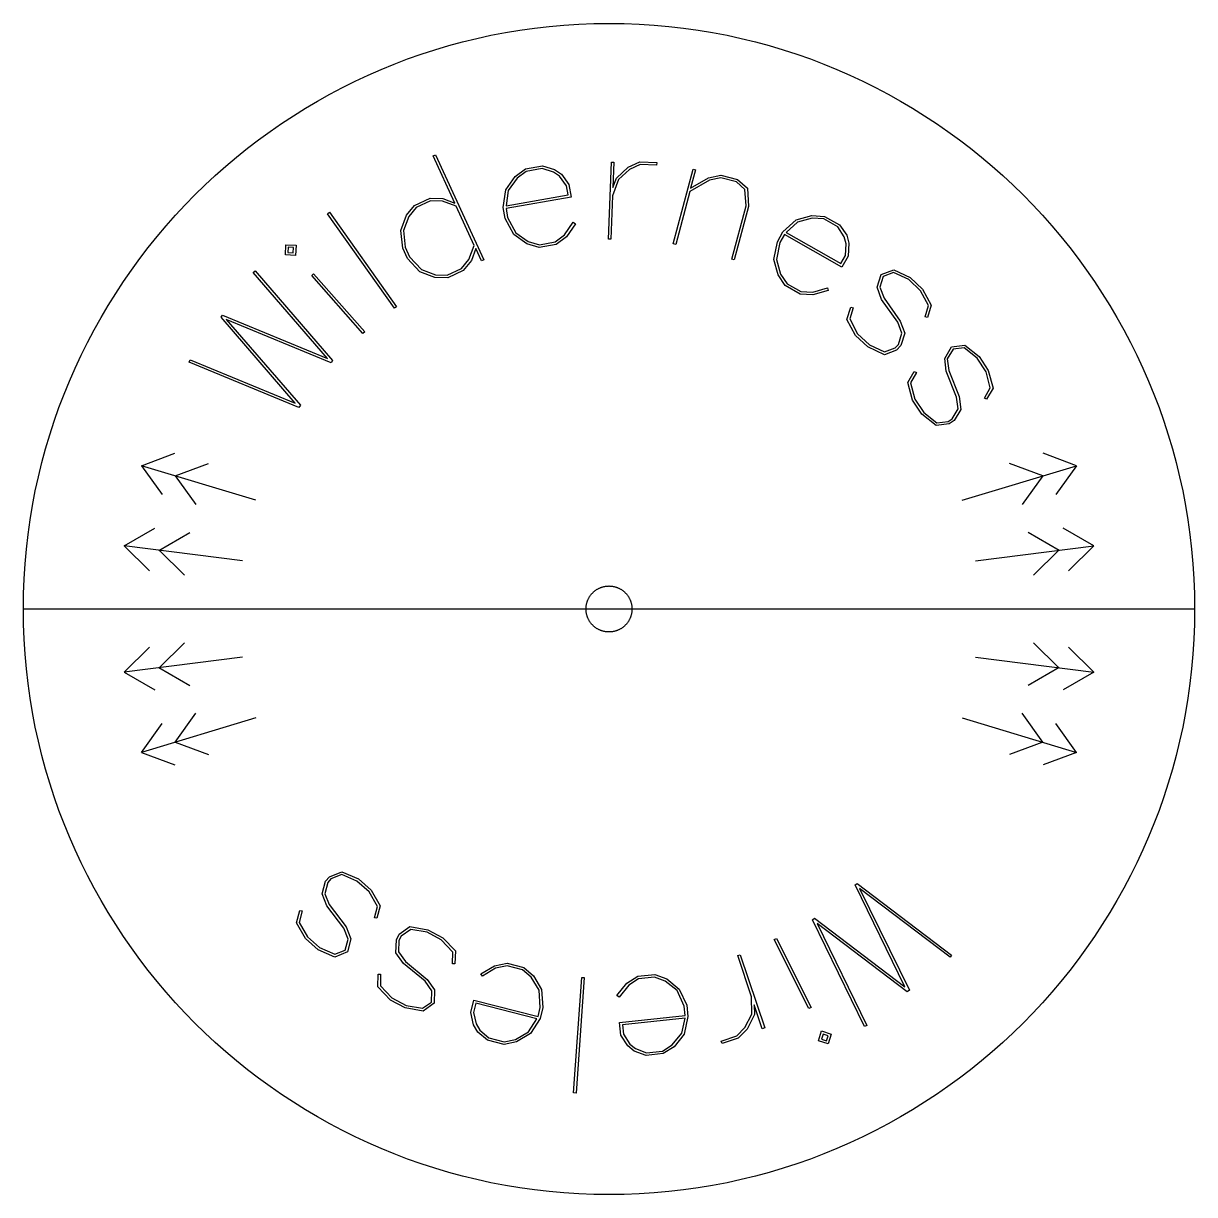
# Model space of a CAD drawing. Extents: x -395 to 418, y -217 to 240.
# Drawn here: x -203.8 to -119.8, y -32.7 to 51.3 of the extents above; entities that cross this region are included whole.
import ezdxf

# ---------------------------------------------------------------- set-up
doc = ezdxf.new("R2010")
doc.units = 0
doc.layers.add('DEFAULT', color=7, linetype='CONTINUOUS')

msp = doc.modelspace()

# ---------------------------------------------------------------- linework, layer by layer
at = {"layer": 'DEFAULT', "color": 5}
for p, q in [((-165, 51.203), (-163.93, 51.271)), ((-163.93, 51.271), (-162.852, 51.312)), ((-162.852, 51.312), (-161.768, 51.326)), ((-161.768, 51.326), (-160.684, 51.312)), ((-160.684, 51.312), (-159.607, 51.271)), ((-159.607, 51.271), (-158.537, 51.203)), ((-171.254, 50.25), (-170.233, 50.472)), ((-170.233, 50.472), (-169.203, 50.67)), ((-169.203, 50.67), (-168.165, 50.842)), ((-168.165, 50.842), (-167.118, 50.988)), ((-167.118, 50.988), (-166.063, 51.109)), ((-166.063, 51.109), (-165, 51.203)), ((-158.537, 51.203), (-157.474, 51.109)), ((-157.474, 51.109), (-156.419, 50.988)), ((-156.419, 50.988), (-155.372, 50.842)), ((-155.372, 50.842), (-154.334, 50.67)), ((-154.334, 50.67), (-153.304, 50.472)), ((-153.304, 50.472), (-152.283, 50.25)), ((-174.258, 49.437), (-173.266, 49.732)), ((-173.266, 49.732), (-172.265, 50.003)), ((-172.265, 50.003), (-171.254, 50.25)), ((-152.283, 50.25), (-151.272, 50.003)), ((-151.272, 50.003), (-150.27, 49.732)), ((-150.27, 49.732), (-149.279, 49.437)), ((-177.169, 48.412), (-176.209, 48.777)), ((-176.209, 48.777), (-175.239, 49.119)), ((-175.239, 49.119), (-174.258, 49.437)), ((-149.279, 49.437), (-148.298, 49.119)), ((-148.298, 49.119), (-147.327, 48.777)), ((-147.327, 48.777), (-146.368, 48.412)), ((-179.053, 47.615), (-178.117, 48.025)), ((-178.117, 48.025), (-177.169, 48.412)), ((-146.368, 48.412), (-145.42, 48.025)), ((-145.42, 48.025), (-144.484, 47.615)), ((-180.889, 46.731), (-179.977, 47.184)), ((-179.977, 47.184), (-179.053, 47.615)), ((-144.484, 47.615), (-143.56, 47.184)), ((-143.56, 47.184), (-142.648, 46.731)), ((-182.674, 45.761), (-181.788, 46.256)), ((-181.788, 46.256), (-180.889, 46.731)), ((-142.648, 46.731), (-141.749, 46.256)), ((-141.749, 46.256), (-140.863, 45.761)), ((-183.547, 45.245), (-182.674, 45.761)), ((-140.863, 45.761), (-139.99, 45.245)), ((-185.251, 44.153), (-184.406, 44.709)), ((-184.406, 44.709), (-183.547, 45.245)), ((-139.99, 45.245), (-139.131, 44.709)), ((-139.131, 44.709), (-138.286, 44.153)), ((-186.082, 43.577), (-185.251, 44.153)), ((-138.286, 44.153), (-137.455, 43.577)), ((-187.699, 42.368), (-186.898, 42.982)), ((-186.898, 42.982), (-186.082, 43.577)), ((-137.455, 43.577), (-136.639, 42.982)), ((-136.639, 42.982), (-135.838, 42.368)), ((-188.484, 41.735), (-187.699, 42.368)), ((-135.838, 42.368), (-135.053, 41.735)), ((-189.254, 41.084), (-188.484, 41.735)), ((-135.053, 41.735), (-134.283, 41.084)), ((-190.746, 39.728), (-190.008, 40.415)), ((-190.008, 40.415), (-189.254, 41.084)), ((-134.283, 41.084), (-133.529, 40.415)), ((-133.529, 40.415), (-132.791, 39.728)), ((-191.467, 39.024), (-190.746, 39.728)), ((-132.791, 39.728), (-132.07, 39.024)), ((-192.171, 38.303), (-191.467, 39.024)), ((-132.07, 39.024), (-131.366, 38.303)), ((-192.858, 37.565), (-192.171, 38.303)), ((-131.366, 38.303), (-130.679, 37.565)), ((-193.527, 36.811), (-192.858, 37.565)), ((-130.679, 37.565), (-130.01, 36.811)), ((-194.178, 36.041), (-193.527, 36.811)), ((-130.01, 36.811), (-129.359, 36.041)), ((-194.81, 35.256), (-194.178, 36.041)), ((-129.359, 36.041), (-128.726, 35.256)), ((-196.02, 33.639), (-195.425, 34.455)), ((-195.425, 34.455), (-194.81, 35.256)), ((-128.726, 35.256), (-128.112, 34.455)), ((-128.112, 34.455), (-127.517, 33.639)), ((-196.596, 32.808), (-196.02, 33.639)), ((-127.517, 33.639), (-126.941, 32.808)), ((-197.152, 31.963), (-196.596, 32.808)), ((-126.941, 32.808), (-126.385, 31.963)), ((-197.688, 31.104), (-197.152, 31.963)), ((-126.385, 31.963), (-125.849, 31.104)), ((-198.204, 30.231), (-197.688, 31.104)), ((-125.849, 31.104), (-125.333, 30.231)), ((-198.699, 29.345), (-198.204, 30.231)), ((-125.333, 30.231), (-124.838, 29.345)), ((-199.174, 28.446), (-198.699, 29.345)), ((-124.838, 29.345), (-124.363, 28.446)), ((-199.627, 27.534), (-199.174, 28.446)), ((-124.363, 28.446), (-123.91, 27.534)), ((-200.058, 26.61), (-199.627, 27.534)), ((-123.91, 27.534), (-123.479, 26.61)), ((-200.468, 25.674), (-200.058, 26.61)), ((-123.479, 26.61), (-123.069, 25.674)), ((-200.855, 24.726), (-200.468, 25.674)), ((-123.069, 25.674), (-122.682, 24.726)), ((-201.22, 23.767), (-200.855, 24.726)), ((-122.682, 24.726), (-122.317, 23.767)), ((-201.562, 22.796), (-201.22, 23.767)), ((-122.317, 23.767), (-121.975, 22.796)), ((-201.88, 21.815), (-201.562, 22.796)), ((-121.975, 22.796), (-121.657, 21.815)), ((-202.175, 20.824), (-201.88, 21.815)), ((-121.657, 21.815), (-121.362, 20.824)), ((-202.446, 19.822), (-202.175, 20.824)), ((-121.362, 20.824), (-121.091, 19.822)), ((-202.693, 18.811), (-202.446, 19.822)), ((-121.091, 19.822), (-120.844, 18.811)), ((-202.915, 17.79), (-202.693, 18.811)), ((-120.844, 18.811), (-120.622, 17.79)), ((-203.112, 16.76), (-202.915, 17.79)), ((-120.622, 17.79), (-120.424, 16.76)), ((-203.285, 15.722), (-203.112, 16.76)), ((-120.424, 16.76), (-120.252, 15.722)), ((-203.431, 14.675), (-203.285, 15.722)), ((-120.252, 15.722), (-120.106, 14.675)), ((-203.552, 13.62), (-203.431, 14.675)), ((-120.106, 14.675), (-119.985, 13.62)), ((-203.646, 12.557), (-203.552, 13.62)), ((-119.985, 13.62), (-119.891, 12.557)), ((-203.714, 11.487), (-203.646, 12.557)), ((-119.891, 12.557), (-119.823, 11.487)), ((-203.755, 10.41), (-203.714, 11.487)), ((-162.22, 10.913), (-162.181, 10.924)), ((-162.181, 10.924), (-162.141, 10.933)), ((-162.141, 10.933), (-162.101, 10.942)), ((-162.101, 10.942), (-162.061, 10.95)), ((-162.061, 10.95), (-162.02, 10.957)), ((-162.02, 10.957), (-161.979, 10.962)), ((-161.979, 10.962), (-161.937, 10.967)), ((-161.937, 10.967), (-161.895, 10.971)), ((-161.895, 10.971), (-161.853, 10.973)), ((-161.853, 10.973), (-161.811, 10.975)), ((-161.811, 10.975), (-161.768, 10.976)), ((-161.768, 10.976), (-161.726, 10.975)), ((-161.726, 10.975), (-161.684, 10.973)), ((-161.684, 10.973), (-161.642, 10.971)), ((-161.642, 10.971), (-161.6, 10.967)), ((-161.6, 10.967), (-161.558, 10.962)), ((-161.558, 10.962), (-161.517, 10.957)), ((-161.517, 10.957), (-161.476, 10.95)), ((-161.476, 10.95), (-161.436, 10.942)), ((-161.436, 10.942), (-161.396, 10.933)), ((-161.396, 10.933), (-161.356, 10.924)), ((-161.356, 10.924), (-161.317, 10.913)), ((-119.823, 11.487), (-119.782, 10.41)), ((-203.768, 9.326), (-203.755, 10.41)), ((-163.238, 10.077), (-163.219, 10.112)), ((-163.219, 10.112), (-163.2, 10.147)), ((-163.2, 10.147), (-163.18, 10.181)), ((-163.18, 10.181), (-163.159, 10.215)), ((-163.159, 10.215), (-163.137, 10.248)), ((-163.137, 10.248), (-163.114, 10.281)), ((-163.114, 10.281), (-163.091, 10.313)), ((-163.091, 10.313), (-163.067, 10.344)), ((-163.067, 10.344), (-163.042, 10.375)), ((-163.042, 10.375), (-163.016, 10.405)), ((-163.016, 10.405), (-162.99, 10.435)), ((-162.99, 10.435), (-162.963, 10.464)), ((-162.963, 10.464), (-162.935, 10.492)), ((-162.935, 10.492), (-162.907, 10.52)), ((-162.907, 10.52), (-162.878, 10.547)), ((-162.878, 10.547), (-162.848, 10.573)), ((-162.848, 10.573), (-162.818, 10.599)), ((-162.818, 10.599), (-162.787, 10.624)), ((-162.787, 10.624), (-162.756, 10.648)), ((-162.756, 10.648), (-162.724, 10.671)), ((-162.724, 10.671), (-162.691, 10.694)), ((-162.691, 10.694), (-162.658, 10.716)), ((-162.658, 10.716), (-162.624, 10.737)), ((-162.624, 10.737), (-162.59, 10.757)), ((-162.59, 10.757), (-162.555, 10.776)), ((-162.555, 10.776), (-162.52, 10.795)), ((-162.52, 10.795), (-162.484, 10.813)), ((-162.484, 10.813), (-162.447, 10.83)), ((-162.447, 10.83), (-162.411, 10.846)), ((-162.411, 10.846), (-162.373, 10.861)), ((-162.373, 10.861), (-162.336, 10.875)), ((-162.336, 10.875), (-162.298, 10.889)), ((-162.298, 10.889), (-162.259, 10.901)), ((-162.259, 10.901), (-162.22, 10.913)), ((-161.317, 10.913), (-161.278, 10.901)), ((-161.278, 10.901), (-161.239, 10.889)), ((-161.239, 10.889), (-161.201, 10.875)), ((-161.201, 10.875), (-161.163, 10.861)), ((-161.163, 10.861), (-161.126, 10.846)), ((-161.126, 10.846), (-161.089, 10.83)), ((-161.089, 10.83), (-161.053, 10.813)), ((-161.053, 10.813), (-161.017, 10.795)), ((-161.017, 10.795), (-160.982, 10.776)), ((-160.982, 10.776), (-160.947, 10.757)), ((-160.947, 10.757), (-160.913, 10.737)), ((-160.913, 10.737), (-160.879, 10.716)), ((-160.879, 10.716), (-160.846, 10.694)), ((-160.846, 10.694), (-160.813, 10.671)), ((-160.813, 10.671), (-160.781, 10.648)), ((-160.781, 10.648), (-160.75, 10.624)), ((-160.75, 10.624), (-160.719, 10.599)), ((-160.719, 10.599), (-160.689, 10.573)), ((-160.689, 10.573), (-160.659, 10.547)), ((-160.659, 10.547), (-160.63, 10.52)), ((-160.63, 10.52), (-160.602, 10.492)), ((-160.602, 10.492), (-160.574, 10.464)), ((-160.574, 10.464), (-160.547, 10.435)), ((-160.547, 10.435), (-160.521, 10.405)), ((-160.521, 10.405), (-160.495, 10.375)), ((-160.495, 10.375), (-160.47, 10.344)), ((-160.47, 10.344), (-160.446, 10.313)), ((-160.446, 10.313), (-160.423, 10.281)), ((-160.423, 10.281), (-160.4, 10.248)), ((-160.4, 10.248), (-160.378, 10.215)), ((-160.378, 10.215), (-160.357, 10.181)), ((-160.357, 10.181), (-160.337, 10.147)), ((-160.337, 10.147), (-160.318, 10.112)), ((-160.318, 10.112), (-160.299, 10.077)), ((-119.782, 10.41), (-119.768, 9.326)), ((-203.768, 9.326), (-119.768, 9.326)), ((-203.755, 8.242), (-203.768, 9.326)), ((-163.418, 9.368), (-163.416, 9.41)), ((-163.418, 9.326), (-163.418, 9.368)), ((-163.418, 9.283), (-163.418, 9.326)), ((-163.416, 9.241), (-163.418, 9.283)), ((-163.416, 9.41), (-163.414, 9.453)), ((-163.414, 9.199), (-163.416, 9.241)), ((-163.414, 9.453), (-163.41, 9.494)), ((-163.41, 9.494), (-163.405, 9.536)), ((-163.405, 9.536), (-163.399, 9.577)), ((-163.399, 9.577), (-163.393, 9.618)), ((-163.393, 9.618), (-163.385, 9.658)), ((-163.385, 9.658), (-163.376, 9.698)), ((-163.376, 9.698), (-163.367, 9.738)), ((-163.367, 9.738), (-163.356, 9.777)), ((-163.356, 9.777), (-163.344, 9.816)), ((-163.344, 9.816), (-163.332, 9.855)), ((-163.332, 9.855), (-163.318, 9.893)), ((-163.318, 9.893), (-163.304, 9.931)), ((-163.304, 9.931), (-163.289, 9.968)), ((-163.289, 9.968), (-163.273, 10.005)), ((-163.273, 10.005), (-163.256, 10.041)), ((-163.256, 10.041), (-163.238, 10.077)), ((-160.299, 10.077), (-160.281, 10.041)), ((-160.281, 10.041), (-160.264, 10.005)), ((-160.264, 10.005), (-160.248, 9.968)), ((-160.248, 9.968), (-160.233, 9.931)), ((-160.233, 9.931), (-160.219, 9.893)), ((-160.219, 9.893), (-160.205, 9.855)), ((-160.205, 9.855), (-160.193, 9.816)), ((-160.193, 9.816), (-160.181, 9.777)), ((-160.181, 9.777), (-160.17, 9.738)), ((-160.17, 9.738), (-160.161, 9.698)), ((-160.161, 9.698), (-160.152, 9.658)), ((-160.152, 9.658), (-160.144, 9.618)), ((-160.144, 9.618), (-160.137, 9.577)), ((-160.137, 9.577), (-160.132, 9.536)), ((-160.132, 9.536), (-160.127, 9.494)), ((-160.127, 9.494), (-160.123, 9.453)), ((-160.123, 9.453), (-160.121, 9.41)), ((-160.121, 9.241), (-160.123, 9.199)), ((-160.121, 9.41), (-160.119, 9.368)), ((-160.119, 9.283), (-160.121, 9.241)), ((-160.119, 9.368), (-160.118, 9.326)), ((-160.118, 9.326), (-160.119, 9.283)), ((-119.768, 9.326), (-119.782, 8.242)), ((-163.41, 9.157), (-163.414, 9.199)), ((-163.405, 9.115), (-163.41, 9.157)), ((-163.399, 9.074), (-163.405, 9.115)), ((-163.393, 9.034), (-163.399, 9.074)), ((-163.385, 8.993), (-163.393, 9.034)), ((-163.376, 8.953), (-163.385, 8.993)), ((-163.367, 8.913), (-163.376, 8.953)), ((-163.356, 8.874), (-163.367, 8.913)), ((-163.344, 8.835), (-163.356, 8.874)), ((-163.332, 8.796), (-163.344, 8.835)), ((-163.318, 8.758), (-163.332, 8.796)), ((-163.304, 8.721), (-163.318, 8.758)), ((-163.289, 8.683), (-163.304, 8.721)), ((-163.273, 8.647), (-163.289, 8.683)), ((-163.256, 8.61), (-163.273, 8.647)), ((-163.238, 8.574), (-163.256, 8.61)), ((-163.219, 8.539), (-163.238, 8.574)), ((-163.2, 8.504), (-163.219, 8.539)), ((-163.18, 8.47), (-163.2, 8.504)), ((-163.159, 8.436), (-163.18, 8.47)), ((-163.137, 8.403), (-163.159, 8.436)), ((-163.114, 8.37), (-163.137, 8.403)), ((-160.4, 8.403), (-160.423, 8.37)), ((-160.378, 8.436), (-160.4, 8.403)), ((-160.357, 8.47), (-160.378, 8.436)), ((-160.337, 8.504), (-160.357, 8.47)), ((-160.318, 8.539), (-160.337, 8.504)), ((-160.299, 8.574), (-160.318, 8.539)), ((-160.281, 8.61), (-160.299, 8.574)), ((-160.264, 8.647), (-160.281, 8.61)), ((-160.248, 8.683), (-160.264, 8.647)), ((-160.233, 8.721), (-160.248, 8.683)), ((-160.219, 8.758), (-160.233, 8.721)), ((-160.205, 8.796), (-160.219, 8.758)), ((-160.193, 8.835), (-160.205, 8.796)), ((-160.181, 8.874), (-160.193, 8.835)), ((-160.17, 8.913), (-160.181, 8.874)), ((-160.161, 8.953), (-160.17, 8.913)), ((-160.152, 8.993), (-160.161, 8.953)), ((-160.144, 9.034), (-160.152, 8.993)), ((-160.137, 9.074), (-160.144, 9.034)), ((-160.132, 9.115), (-160.137, 9.074)), ((-160.127, 9.157), (-160.132, 9.115)), ((-160.123, 9.199), (-160.127, 9.157)), ((-203.714, 7.164), (-203.755, 8.242)), ((-163.091, 8.338), (-163.114, 8.37)), ((-163.067, 8.307), (-163.091, 8.338)), ((-163.042, 8.276), (-163.067, 8.307)), ((-163.016, 8.246), (-163.042, 8.276)), ((-162.99, 8.216), (-163.016, 8.246)), ((-162.963, 8.187), (-162.99, 8.216)), ((-162.935, 8.159), (-162.963, 8.187)), ((-162.907, 8.131), (-162.935, 8.159)), ((-162.878, 8.104), (-162.907, 8.131)), ((-162.848, 8.078), (-162.878, 8.104)), ((-162.818, 8.052), (-162.848, 8.078)), ((-162.787, 8.028), (-162.818, 8.052)), ((-162.756, 8.003), (-162.787, 8.028)), ((-162.724, 7.98), (-162.756, 8.003)), ((-162.691, 7.957), (-162.724, 7.98)), ((-162.658, 7.936), (-162.691, 7.957)), ((-162.624, 7.914), (-162.658, 7.936)), ((-162.59, 7.894), (-162.624, 7.914)), ((-162.555, 7.875), (-162.59, 7.894)), ((-162.52, 7.856), (-162.555, 7.875)), ((-162.484, 7.838), (-162.52, 7.856)), ((-162.447, 7.821), (-162.484, 7.838)), ((-162.411, 7.805), (-162.447, 7.821)), ((-162.373, 7.79), (-162.411, 7.805)), ((-162.336, 7.776), (-162.373, 7.79)), ((-162.298, 7.762), (-162.336, 7.776)), ((-162.259, 7.75), (-162.298, 7.762)), ((-162.22, 7.738), (-162.259, 7.75)), ((-162.181, 7.728), (-162.22, 7.738)), ((-162.141, 7.718), (-162.181, 7.728)), ((-162.101, 7.709), (-162.141, 7.718)), ((-162.061, 7.701), (-162.101, 7.709)), ((-162.02, 7.695), (-162.061, 7.701)), ((-161.979, 7.689), (-162.02, 7.695)), ((-161.937, 7.684), (-161.979, 7.689)), ((-161.895, 7.68), (-161.937, 7.684)), ((-161.853, 7.678), (-161.895, 7.68)), ((-161.811, 7.676), (-161.853, 7.678)), ((-161.768, 7.676), (-161.811, 7.676)), ((-161.726, 7.676), (-161.768, 7.676)), ((-161.684, 7.678), (-161.726, 7.676)), ((-161.642, 7.68), (-161.684, 7.678)), ((-161.6, 7.684), (-161.642, 7.68)), ((-161.558, 7.689), (-161.6, 7.684)), ((-161.517, 7.695), (-161.558, 7.689)), ((-161.476, 7.701), (-161.517, 7.695)), ((-161.436, 7.709), (-161.476, 7.701)), ((-161.396, 7.718), (-161.436, 7.709)), ((-161.356, 7.728), (-161.396, 7.718)), ((-161.317, 7.738), (-161.356, 7.728)), ((-161.278, 7.75), (-161.317, 7.738)), ((-161.239, 7.762), (-161.278, 7.75)), ((-161.201, 7.776), (-161.239, 7.762)), ((-161.163, 7.79), (-161.201, 7.776)), ((-161.126, 7.805), (-161.163, 7.79)), ((-161.089, 7.821), (-161.126, 7.805)), ((-161.053, 7.838), (-161.089, 7.821)), ((-161.017, 7.856), (-161.053, 7.838)), ((-160.982, 7.875), (-161.017, 7.856)), ((-160.947, 7.894), (-160.982, 7.875)), ((-160.913, 7.914), (-160.947, 7.894)), ((-160.879, 7.936), (-160.913, 7.914)), ((-160.846, 7.957), (-160.879, 7.936)), ((-160.813, 7.98), (-160.846, 7.957)), ((-160.781, 8.003), (-160.813, 7.98)), ((-160.75, 8.028), (-160.781, 8.003)), ((-160.719, 8.052), (-160.75, 8.028)), ((-160.689, 8.078), (-160.719, 8.052)), ((-160.659, 8.104), (-160.689, 8.078)), ((-160.63, 8.131), (-160.659, 8.104)), ((-160.602, 8.159), (-160.63, 8.131)), ((-160.574, 8.187), (-160.602, 8.159)), ((-160.547, 8.216), (-160.574, 8.187)), ((-160.521, 8.246), (-160.547, 8.216)), ((-160.495, 8.276), (-160.521, 8.246)), ((-160.47, 8.307), (-160.495, 8.276)), ((-160.446, 8.338), (-160.47, 8.307)), ((-160.423, 8.37), (-160.446, 8.338)), ((-119.782, 8.242), (-119.823, 7.164)), ((-203.646, 6.094), (-203.714, 7.164)), ((-119.823, 7.164), (-119.891, 6.094)), ((-203.552, 5.031), (-203.646, 6.094)), ((-119.891, 6.094), (-119.985, 5.031)), ((-203.431, 3.976), (-203.552, 5.031)), ((-119.985, 5.031), (-120.106, 3.976)), ((-203.285, 2.929), (-203.431, 3.976)), ((-120.106, 3.976), (-120.252, 2.929)), ((-203.112, 1.891), (-203.285, 2.929)), ((-120.252, 2.929), (-120.424, 1.891)), ((-202.915, 0.861), (-203.112, 1.891)), ((-120.424, 1.891), (-120.622, 0.861)), ((-202.693, -0.16), (-202.915, 0.861)), ((-120.622, 0.861), (-120.844, -0.16)), ((-202.446, -1.171), (-202.693, -0.16)), ((-120.844, -0.16), (-121.091, -1.171)), ((-202.175, -2.172), (-202.446, -1.171)), ((-121.091, -1.171), (-121.362, -2.172)), ((-201.88, -3.164), (-202.175, -2.172)), ((-121.362, -2.172), (-121.657, -3.164)), ((-201.562, -4.145), (-201.88, -3.164)), ((-121.657, -3.164), (-121.975, -4.145)), ((-201.22, -5.115), (-201.562, -4.145)), ((-121.975, -4.145), (-122.317, -5.115)), ((-200.855, -6.075), (-201.22, -5.115)), ((-122.317, -5.115), (-122.682, -6.075)), ((-200.468, -7.023), (-200.855, -6.075)), ((-122.682, -6.075), (-123.069, -7.023)), ((-200.058, -7.959), (-200.468, -7.023)), ((-123.069, -7.023), (-123.479, -7.959)), ((-199.627, -8.883), (-200.058, -7.959)), ((-123.479, -7.959), (-123.91, -8.883)), ((-199.174, -9.795), (-199.627, -8.883)), ((-123.91, -8.883), (-124.363, -9.795)), ((-198.699, -10.694), (-199.174, -9.795)), ((-124.363, -9.795), (-124.838, -10.694)), ((-198.204, -11.58), (-198.699, -10.694)), ((-124.838, -10.694), (-125.333, -11.58)), ((-197.688, -12.453), (-198.204, -11.58)), ((-125.333, -11.58), (-125.849, -12.453)), ((-197.152, -13.312), (-197.688, -12.453)), ((-125.849, -12.453), (-126.385, -13.312)), ((-196.596, -14.157), (-197.152, -13.312)), ((-126.385, -13.312), (-126.941, -14.157)), ((-196.02, -14.988), (-196.596, -14.157)), ((-126.941, -14.157), (-127.517, -14.988)), ((-195.425, -15.804), (-196.02, -14.988)), ((-127.517, -14.988), (-128.112, -15.804)), ((-194.81, -16.605), (-195.425, -15.804)), ((-128.112, -15.804), (-128.726, -16.605)), ((-194.178, -17.39), (-194.81, -16.605)), ((-128.726, -16.605), (-129.359, -17.39)), ((-193.527, -18.16), (-194.178, -17.39)), ((-129.359, -17.39), (-130.01, -18.16)), ((-192.858, -18.914), (-193.527, -18.16)), ((-130.01, -18.16), (-130.679, -18.914)), ((-192.171, -19.652), (-192.858, -18.914)), ((-130.679, -18.914), (-131.366, -19.652)), ((-191.467, -20.373), (-192.171, -19.652)), ((-131.366, -19.652), (-132.07, -20.373)), ((-190.746, -21.077), (-191.467, -20.373)), ((-132.07, -20.373), (-132.791, -21.077)), ((-190.008, -21.764), (-190.746, -21.077)), ((-189.254, -22.433), (-190.008, -21.764)), ((-133.529, -21.764), (-134.283, -22.433)), ((-132.791, -21.077), (-133.529, -21.764)), ((-188.484, -23.084), (-189.254, -22.433)), ((-134.283, -22.433), (-135.053, -23.084)), ((-187.699, -23.716), (-188.484, -23.084)), ((-135.053, -23.084), (-135.838, -23.716)), ((-186.898, -24.331), (-187.699, -23.716)), ((-186.082, -24.926), (-186.898, -24.331)), ((-136.639, -24.331), (-137.455, -24.926)), ((-135.838, -23.716), (-136.639, -24.331)), ((-185.251, -25.501), (-186.082, -24.926)), ((-137.455, -24.926), (-138.286, -25.501)), ((-184.406, -26.058), (-185.251, -25.501)), ((-138.286, -25.501), (-139.131, -26.058)), ((-183.547, -26.594), (-184.406, -26.058)), ((-182.674, -27.11), (-183.547, -26.594)), ((-139.99, -26.594), (-140.863, -27.11)), ((-139.131, -26.058), (-139.99, -26.594)), ((-181.788, -27.605), (-182.674, -27.11)), ((-180.889, -28.08), (-181.788, -27.605)), ((-141.749, -27.605), (-142.648, -28.08)), ((-140.863, -27.11), (-141.749, -27.605)), ((-179.977, -28.533), (-180.889, -28.08)), ((-179.053, -28.964), (-179.977, -28.533)), ((-143.56, -28.533), (-144.484, -28.964)), ((-142.648, -28.08), (-143.56, -28.533)), ((-178.117, -29.374), (-179.053, -28.964)), ((-177.169, -29.761), (-178.117, -29.374)), ((-145.42, -29.374), (-146.368, -29.761)), ((-144.484, -28.964), (-145.42, -29.374)), ((-176.209, -30.126), (-177.169, -29.761)), ((-175.239, -30.468), (-176.209, -30.126)), ((-147.327, -30.126), (-148.298, -30.468)), ((-146.368, -29.761), (-147.327, -30.126)), ((-174.258, -30.786), (-175.239, -30.468)), ((-173.266, -31.081), (-174.258, -30.786)), ((-149.279, -30.786), (-150.27, -31.081)), ((-148.298, -30.468), (-149.279, -30.786)), ((-172.265, -31.352), (-173.266, -31.081)), ((-171.254, -31.599), (-172.265, -31.352)), ((-170.233, -31.821), (-171.254, -31.599)), ((-169.203, -32.018), (-170.233, -31.821)), ((-153.304, -31.821), (-154.334, -32.018)), ((-152.283, -31.599), (-153.304, -31.821)), ((-151.272, -31.352), (-152.283, -31.599)), ((-150.27, -31.081), (-151.272, -31.352)), ((-168.165, -32.19), (-169.203, -32.018)), ((-167.118, -32.337), (-168.165, -32.19)), ((-166.063, -32.458), (-167.118, -32.337)), ((-165, -32.552), (-166.063, -32.458)), ((-163.93, -32.62), (-165, -32.552)), ((-162.852, -32.661), (-163.93, -32.62)), ((-161.768, -32.674), (-162.852, -32.661)), ((-160.684, -32.661), (-161.768, -32.674)), ((-159.607, -32.62), (-160.684, -32.661)), ((-158.537, -32.552), (-159.607, -32.62)), ((-157.474, -32.458), (-158.537, -32.552)), ((-156.419, -32.337), (-157.474, -32.458)), ((-155.372, -32.19), (-156.419, -32.337)), ((-154.334, -32.018), (-155.372, -32.19))]:
    msp.add_line(p, q, dxfattribs=at)
at = {"layer": 'DEFAULT', "color": 1}
for p, q in [((-174.384, 41.835), (-174.218, 41.911)), ((-172.825, 38.438), (-174.384, 41.835)), ((-174.218, 41.911), (-170.756, 34.366)), ((-161.81, 35.848), (-161.601, 41.378)), ((-161.601, 41.378), (-161.419, 41.371)), ((-161.419, 41.371), (-161.488, 39.554)), ((-160.396, 41.018), (-159.559, 41.389)), ((-159.524, 41.206), (-160.287, 40.855)), ((-159.559, 41.389), (-158.347, 41.343)), ((-158.354, 41.161), (-159.524, 41.206)), ((-158.347, 41.343), (-158.354, 41.161)), ((-169.16, 39.397), (-168.504, 40.351)), ((-168.504, 40.351), (-167.759, 40.89)), ((-167.699, 40.716), (-168.36, 40.217)), ((-167.759, 40.89), (-166.549, 41.103)), ((-166.559, 40.916), (-167.699, 40.716)), ((-165.741, 40.662), (-166.559, 40.916)), ((-166.549, 41.103), (-165.67, 40.848)), ((-165.314, 40.362), (-165.741, 40.662)), ((-165.67, 40.848), (-165.185, 40.508)), ((-164.812, 39.686), (-165.314, 40.362)), ((-165.185, 40.508), (-164.641, 39.764)), ((-161.242, 40.223), (-160.396, 41.018)), ((-160.287, 40.855), (-161.082, 40.131)), ((-157.159, 35.527), (-155.74, 40.876)), ((-155.564, 40.829), (-155.915, 39.508)), ((-155.74, 40.876), (-155.564, 40.829)), ((-154.638, 40.258), (-153.741, 40.437)), ((-153.741, 40.437), (-152.547, 40.12)), ((-168.36, 40.217), (-168.992, 39.339)), ((-164.695, 39.021), (-164.812, 39.686)), ((-164.641, 39.764), (-164.485, 38.873)), ((-161.082, 40.131), (-161.51, 38.966)), ((-161.488, 39.554), (-161.242, 40.223)), ((-154.568, 40.076), (-155.979, 39.266)), ((-155.915, 39.508), (-154.638, 40.258)), ((-153.747, 40.25), (-154.568, 40.076)), ((-152.635, 39.955), (-153.747, 40.25)), ((-152.02, 39.407), (-152.635, 39.955)), ((-152.547, 40.12), (-151.838, 39.504)), ((-151.838, 39.504), (-151.763, 38.196)), ((-175.716, 38.276), (-174.599, 38.789)), ((-174.599, 38.789), (-173.685, 38.766)), ((-173.685, 38.766), (-172.825, 38.438)), ((-169.351, 38.126), (-169.16, 39.397)), ((-164.485, 38.873), (-169.154, 38.055)), ((-168.992, 39.339), (-169.153, 38.239)), ((-169.153, 38.239), (-164.695, 39.021)), ((-161.51, 38.966), (-161.628, 35.841)), ((-155.979, 39.266), (-156.983, 35.48)), ((-151.942, 38.231), (-152.02, 39.407)), ((-176.3, 37.565), (-175.716, 38.276)), ((-175.599, 38.129), (-176.126, 37.466)), ((-174.562, 38.606), (-175.599, 38.129)), ((-173.706, 38.568), (-174.562, 38.606)), ((-172.72, 38.21), (-173.706, 38.568)), ((-171.433, 35.406), (-172.72, 38.21)), ((-169.21, 37.323), (-169.351, 38.126)), ((-169.154, 38.055), (-169.039, 37.4)), ((-152.955, 34.412), (-151.942, 38.231)), ((-151.763, 38.196), (-152.78, 34.365)), ((-181.957, 37.677), (-181.809, 37.782)), ((-177.155, 30.905), (-181.957, 37.677)), ((-181.809, 37.782), (-177.007, 31.01)), ((-176.692, 36.476), (-176.3, 37.565)), ((-176.126, 37.466), (-176.516, 36.464)), ((-168.598, 36.193), (-169.21, 37.323)), ((-169.039, 37.4), (-168.452, 36.306)), ((-164.96, 36.154), (-164.329, 37.06)), ((-164.329, 37.06), (-164.169, 36.948)), ((-149.292, 36.368), (-148.336, 37.227)), ((-148.243, 37.075), (-149.067, 36.33)), ((-148.336, 37.227), (-147.223, 37.547)), ((-147.197, 37.352), (-148.243, 37.075)), ((-147.223, 37.547), (-146.306, 37.489)), ((-146.37, 37.316), (-147.197, 37.352)), ((-145.363, 36.745), (-146.37, 37.316)), ((-146.306, 37.489), (-145.236, 36.882)), ((-176.554, 35.199), (-176.692, 36.476)), ((-176.516, 36.464), (-176.385, 35.266)), ((-167.658, 35.524), (-168.598, 36.193)), ((-168.452, 36.306), (-167.559, 35.691)), ((-165.638, 35.649), (-164.96, 36.154)), ((-164.169, 36.948), (-164.824, 36.021)), ((-149.694, 35.659), (-149.292, 36.368)), ((-149.185, 36.188), (-149.513, 35.61)), ((-145.062, 33.849), (-149.185, 36.188)), ((-149.067, 36.33), (-145.13, 34.097)), ((-144.893, 36.029), (-145.363, 36.745)), ((-145.236, 36.882), (-144.72, 36.128)), ((-144.72, 36.128), (-144.563, 35.556)), ((-184.982, 34.724), (-184.939, 35.456)), ((-184.939, 35.456), (-184.207, 35.412)), ((-184.207, 35.412), (-184.251, 34.681)), ((-171.817, 34.391), (-171.433, 35.406)), ((-166.773, 35.265), (-167.658, 35.524)), ((-167.559, 35.691), (-166.763, 35.452)), ((-165.563, 35.478), (-166.773, 35.265)), ((-166.763, 35.452), (-165.638, 35.649)), ((-164.824, 36.021), (-165.563, 35.478)), ((-161.628, 35.841), (-161.81, 35.848)), ((-156.983, 35.48), (-157.159, 35.527)), ((-149.94, 34.398), (-149.694, 35.659)), ((-149.513, 35.61), (-149.756, 34.393)), ((-144.754, 35.525), (-144.893, 36.029)), ((-144.797, 34.685), (-144.754, 35.525)), ((-144.563, 35.556), (-144.616, 34.636)), ((-184.251, 34.681), (-184.982, 34.724)), ((-184.773, 35.27), (-184.796, 34.889)), ((-184.796, 34.889), (-184.416, 34.866)), ((-184.393, 35.247), (-184.773, 35.27)), ((-184.416, 34.866), (-184.393, 35.247)), ((-176.214, 34.457), (-176.554, 35.199)), ((-176.385, 35.266), (-176.068, 34.575)), ((-175.335, 33.52), (-176.214, 34.457)), ((-176.068, 34.575), (-175.223, 33.666)), ((-171.328, 35.177), (-171.641, 34.312)), ((-170.922, 34.29), (-171.328, 35.177)), ((-145.13, 34.097), (-144.797, 34.685)), ((-144.616, 34.636), (-145.062, 33.849)), ((-175.223, 33.666), (-174.202, 33.298)), ((-173.372, 33.269), (-172.343, 33.741)), ((-172.343, 33.741), (-171.817, 34.391)), ((-171.641, 34.312), (-172.217, 33.598)), ((-170.756, 34.366), (-170.922, 34.29)), ((-152.78, 34.365), (-152.955, 34.412)), ((-149.641, 33.284), (-149.94, 34.398)), ((-149.756, 34.393), (-149.458, 33.349)), ((-142.25, 33.322), (-141.34, 33.661)), ((-141.34, 33.661), (-140.162, 33.103)), ((-187.289, 33.468), (-187.15, 33.587)), ((-181.966, 27.295), (-187.289, 33.468)), ((-187.15, 33.587), (-181.592, 27.141)), ((-183.092, 33.234), (-182.956, 33.354)), ((-179.418, 29.095), (-183.092, 33.234)), ((-182.956, 33.354), (-179.282, 29.215)), ((-174.256, 33.112), (-175.335, 33.52)), ((-173.335, 33.086), (-174.256, 33.112)), ((-174.202, 33.298), (-173.372, 33.269)), ((-172.217, 33.598), (-173.335, 33.086)), ((-149.123, 32.521), (-149.641, 33.284)), ((-149.458, 33.349), (-148.996, 32.659)), ((-142.528, 32.402), (-142.25, 33.322)), ((-142.096, 33.184), (-142.336, 32.407)), ((-141.352, 33.45), (-142.096, 33.184)), ((-140.265, 32.95), (-141.352, 33.45)), ((-139.416, 32.149), (-140.265, 32.95)), ((-140.162, 33.103), (-139.284, 32.274)), ((-148.053, 31.915), (-149.123, 32.521)), ((-148.996, 32.659), (-148.003, 32.095)), ((-148.003, 32.095), (-147.158, 32.054)), ((-147.158, 32.054), (-146.095, 32.351)), ((-146.043, 32.163), (-147.138, 31.865)), ((-146.095, 32.351), (-146.043, 32.163)), ((-142.218, 31.533), (-142.528, 32.402)), ((-142.336, 32.407), (-142.044, 31.621)), ((-138.864, 31.098), (-139.416, 32.149)), ((-139.284, 32.274), (-138.653, 31.127)), ((-147.138, 31.865), (-148.053, 31.915)), ((-141.049, 29.893), (-142.218, 31.533)), ((-142.044, 31.621), (-140.874, 29.98)), ((-139.09, 30.288), (-138.864, 31.098)), ((-138.653, 31.127), (-138.92, 30.242)), ((-189.588, 30.247), (-189.478, 30.399)), ((-184.277, 24.095), (-189.588, 30.247)), ((-189.478, 30.399), (-181.966, 27.295)), ((-177.007, 31.01), (-177.155, 30.905)), ((-144.702, 30.096), (-144.435, 30.973)), ((-144.263, 30.934), (-144.502, 30.131)), ((-144.435, 30.973), (-144.263, 30.934)), ((-138.92, 30.242), (-139.09, 30.288)), ((-181.702, 26.989), (-189.216, 30.094)), ((-189.216, 30.094), (-183.903, 23.94)), ((-144.08, 28.948), (-144.702, 30.096)), ((-144.502, 30.131), (-143.934, 29.06)), ((-140.758, 29.103), (-141.049, 29.893)), ((-140.874, 29.98), (-140.559, 29.107)), ((-179.282, 29.215), (-179.418, 29.095)), ((-143.201, 28.12), (-144.08, 28.948)), ((-143.934, 29.06), (-143.092, 28.266)), ((-140.996, 28.306), (-140.758, 29.103)), ((-140.559, 29.107), (-140.833, 28.213)), ((-142.015, 27.562), (-143.201, 28.12)), ((-143.092, 28.266), (-142.012, 27.771)), ((-141.136, 27.892), (-142.015, 27.562)), ((-142.012, 27.771), (-141.234, 28.053)), ((-141.234, 28.053), (-140.996, 28.306)), ((-140.833, 28.213), (-141.136, 27.892)), ((-137.692, 27.304), (-137.209, 28.135)), ((-137.091, 27.966), (-137.505, 27.264)), ((-137.209, 28.135), (-136.245, 28.254)), ((-136.305, 28.051), (-137.091, 27.966)), ((-135.364, 27.313), (-136.305, 28.051)), ((-136.245, 28.254), (-135.228, 27.438)), ((-191.88, 27.034), (-191.815, 27.198)), ((-184.012, 23.789), (-191.88, 27.034)), ((-191.815, 27.198), (-184.277, 24.095)), ((-181.592, 27.141), (-181.702, 26.989)), ((-137.591, 26.387), (-137.692, 27.304)), ((-137.505, 27.264), (-137.402, 26.433)), ((-134.723, 26.338), (-135.364, 27.313)), ((-135.228, 27.438), (-134.565, 26.429)), ((-140.341, 25.564), (-139.879, 26.356)), ((-139.72, 26.278), (-140.138, 25.552)), ((-139.879, 26.356), (-139.72, 26.278)), ((-136.834, 24.521), (-137.591, 26.387)), ((-137.402, 26.433), (-136.644, 24.565)), ((-134.429, 25.187), (-134.723, 26.338)), ((-134.565, 26.429), (-134.218, 25.167)), ((-140.002, 24.304), (-140.341, 25.564)), ((-140.138, 25.552), (-139.833, 24.379)), ((-139.833, 24.379), (-139.198, 23.412)), ((-136.734, 23.685), (-136.834, 24.521)), ((-136.644, 24.565), (-136.54, 23.643)), ((-134.837, 24.452), (-134.429, 25.187)), ((-134.682, 24.367), (-134.837, 24.452)), ((-134.218, 25.167), (-134.682, 24.367)), ((-183.903, 23.94), (-184.012, 23.789)), ((-139.339, 23.294), (-140.002, 24.304)), ((-137.15, 22.964), (-136.734, 23.685)), ((-136.54, 23.643), (-137.013, 22.837)), ((-138.314, 22.477), (-139.339, 23.294)), ((-139.198, 23.412), (-138.263, 22.68)), ((-138.263, 22.68), (-137.441, 22.774)), ((-137.441, 22.774), (-137.15, 22.964)), ((-137.013, 22.837), (-137.382, 22.595)), ((-137.382, 22.595), (-138.314, 22.477)), ((-195.302, 19.606), (-192.912, 20.506)), ((-128.235, 19.606), (-130.625, 20.506)), ((-195.302, 19.606), (-193.812, 17.532)), ((-187.099, 17.123), (-195.302, 19.606)), ((-192.887, 18.866), (-190.497, 19.765)), ((-136.438, 17.123), (-128.235, 19.606)), ((-130.65, 18.866), (-133.04, 19.765)), ((-128.235, 19.606), (-129.725, 17.532)), ((-192.882, 18.883), (-191.392, 16.809)), ((-130.655, 18.883), (-132.145, 16.809)), ((-196.55, 13.847), (-194.344, 15.134)), ((-126.987, 13.847), (-129.193, 15.134)), ((-194.045, 13.521), (-191.839, 14.808)), ((-129.492, 13.521), (-131.698, 14.808)), ((-188.047, 12.772), (-196.55, 13.847)), ((-196.55, 13.847), (-194.734, 12.052)), ((-194.042, 13.539), (-192.227, 11.743)), ((-135.49, 12.772), (-126.987, 13.847)), ((-129.494, 13.539), (-131.31, 11.743)), ((-126.987, 13.847), (-128.803, 12.052)), ((-194.042, 5.112), (-192.227, 6.908)), ((-129.494, 5.112), (-131.31, 6.908)), ((-196.55, 4.804), (-194.734, 6.6)), ((-126.987, 4.804), (-128.803, 6.6)), ((-188.047, 5.88), (-196.55, 4.804)), ((-194.045, 5.13), (-191.839, 3.843)), ((-135.49, 5.88), (-126.987, 4.804)), ((-129.492, 5.13), (-131.698, 3.843)), ((-196.55, 4.804), (-194.344, 3.517)), ((-126.987, 4.804), (-129.193, 3.517)), ((-192.882, -0.231), (-191.392, 1.843)), ((-130.655, -0.231), (-132.145, 1.843)), ((-187.099, 1.529), (-195.302, -0.955)), ((-195.302, -0.955), (-193.812, 1.119)), ((-136.438, 1.529), (-128.235, -0.955)), ((-128.235, -0.955), (-129.725, 1.119)), ((-192.887, -0.215), (-190.497, -1.114)), ((-130.65, -0.215), (-133.04, -1.114)), ((-195.302, -0.955), (-192.912, -1.854)), ((-128.235, -0.955), (-130.625, -1.854)), ((-182.104, -10.205), (-181.811, -9.875)), ((-181.708, -10.033), (-181.938, -10.292)), ((-181.811, -9.875), (-180.942, -9.518)), ((-180.939, -9.727), (-181.708, -10.033)), ((-180.942, -9.518), (-179.74, -10.039)), ((-179.845, -10.189), (-180.939, -9.727)), ((-179.74, -10.039), (-178.836, -10.84)), ((-182.35, -11.107), (-182.104, -10.205)), ((-181.938, -10.292), (-182.152, -11.097)), ((-178.979, -10.957), (-179.845, -10.189)), ((-178.836, -10.84), (-178.179, -11.968)), ((-144.116, -10.469), (-143.972, -10.351)), ((-140.548, -17.775), (-144.116, -10.469)), ((-143.972, -10.351), (-137.192, -15.495)), ((-137.297, -15.637), (-143.794, -10.715)), ((-143.794, -10.715), (-140.227, -18.018)), ((-182.008, -11.97), (-182.35, -11.107)), ((-182.152, -11.097), (-181.837, -11.878)), ((-178.378, -12.009), (-178.979, -10.957)), ((-184.193, -13.185), (-183.954, -12.292)), ((-183.782, -12.333), (-183.984, -13.149)), ((-183.954, -12.292), (-183.782, -12.333)), ((-180.789, -13.574), (-182.008, -11.97)), ((-181.837, -11.878), (-180.618, -13.481)), ((-178.592, -12.82), (-178.378, -12.009)), ((-178.179, -11.968), (-178.419, -12.853)), ((-183.528, -14.312), (-184.193, -13.185)), ((-183.984, -13.149), (-183.399, -14.183)), ((-178.419, -12.853), (-178.592, -12.82)), ((-147.166, -12.975), (-147.022, -12.857)), ((-143.436, -20.625), (-147.166, -12.975)), ((-147.022, -12.857), (-140.548, -17.775)), ((-140.372, -18.137), (-146.844, -13.22)), ((-146.844, -13.22), (-143.272, -20.546)), ((-183.399, -14.183), (-182.526, -14.957)), ((-180.473, -14.351), (-180.789, -13.574)), ((-180.618, -13.481), (-180.282, -14.34)), ((-177.016, -14.396), (-176.808, -14.007)), ((-176.67, -14.136), (-176.834, -14.442)), ((-176.808, -14.007), (-176.045, -13.458)), ((-175.993, -13.661), (-176.67, -14.136)), ((-176.045, -13.458), (-174.754, -13.687)), ((-174.822, -13.857), (-175.993, -13.661)), ((-173.802, -14.403), (-174.822, -13.857)), ((-174.754, -13.687), (-173.69, -14.257)), ((-173.69, -14.257), (-172.789, -15.202)), ((-182.625, -15.113), (-183.528, -14.312)), ((-181.43, -15.635), (-182.625, -15.113)), ((-182.526, -14.957), (-181.425, -15.423)), ((-180.689, -15.135), (-180.473, -14.351)), ((-180.282, -14.34), (-180.53, -15.268)), ((-177.047, -15.33), (-177.016, -14.396)), ((-176.834, -14.442), (-176.856, -15.275)), ((-172.974, -15.288), (-173.802, -14.403)), ((-149.926, -14.388), (-149.764, -14.306)), ((-147.433, -19.328), (-149.926, -14.388)), ((-149.764, -14.306), (-147.271, -19.246)), ((-180.53, -15.268), (-181.43, -15.635)), ((-181.425, -15.423), (-180.689, -15.135)), ((-176.514, -16.091), (-177.047, -15.33)), ((-176.856, -15.275), (-176.368, -15.961)), ((-172.994, -16.126), (-172.974, -15.288)), ((-172.789, -15.202), (-172.817, -16.118)), ((-152.525, -15.533), (-152.353, -15.476)), ((-151.536, -18.5), (-152.525, -15.533)), ((-152.353, -15.476), (-150.601, -20.725)), ((-137.192, -15.495), (-137.297, -15.637)), ((-174.956, -17.369), (-176.514, -16.091)), ((-176.368, -15.961), (-174.812, -17.239)), ((-172.817, -16.118), (-172.994, -16.126)), ((-170.951, -16.844), (-169.975, -16.268)), ((-169.905, -16.445), (-170.852, -17.012)), ((-169.975, -16.268), (-169.078, -16.074)), ((-169.079, -16.262), (-169.905, -16.445)), ((-167.973, -16.543), (-169.079, -16.262)), ((-169.078, -16.074), (-167.887, -16.377)), ((-167.344, -17.087), (-167.973, -16.543)), ((-167.887, -16.377), (-167.186, -16.976)), ((-178.358, -17.779), (-178.332, -16.854)), ((-178.332, -16.854), (-178.156, -16.854)), ((-178.156, -16.854), (-178.163, -17.695)), ((-174.469, -18.051), (-174.956, -17.369)), ((-174.812, -17.239), (-174.285, -17.996)), ((-170.852, -17.012), (-170.951, -16.844)), ((-166.782, -18.015), (-167.344, -17.087)), ((-167.186, -16.976), (-166.603, -17.971)), ((-164.304, -25.384), (-163.727, -17.103)), ((-163.545, -17.116), (-164.123, -25.397)), ((-163.727, -17.103), (-163.545, -17.116)), ((-161.197, -18.394), (-160.483, -17.513)), ((-160.483, -17.513), (-159.71, -17.02)), ((-159.645, -17.196), (-160.356, -17.655)), ((-159.71, -17.02), (-158.488, -16.888)), ((-158.51, -17.073), (-159.645, -17.196)), ((-157.732, -17.364), (-158.51, -17.073)), ((-158.488, -16.888), (-157.622, -17.205)), ((-156.881, -18.037), (-157.732, -17.364)), ((-157.622, -17.205), (-156.728, -17.934)), ((-177.45, -18.721), (-178.358, -17.779)), ((-178.163, -17.695), (-177.354, -18.566)), ((-174.497, -18.864), (-174.469, -18.051)), ((-174.285, -17.996), (-174.312, -18.957)), ((-166.695, -19.253), (-166.782, -18.015)), ((-166.603, -17.971), (-166.507, -19.252)), ((-161.045, -18.516), (-161.197, -18.394)), ((-160.356, -17.655), (-161.045, -18.516)), ((-156.368, -19.167), (-156.881, -18.037)), ((-156.728, -17.934), (-156.192, -19.101)), ((-140.227, -18.018), (-140.372, -18.137)), ((-176.385, -19.291), (-177.45, -18.721)), ((-177.354, -18.566), (-176.326, -19.117)), ((-175.102, -19.522), (-176.385, -19.291)), ((-176.326, -19.117), (-175.146, -19.315)), ((-175.146, -19.315), (-174.497, -18.864)), ((-174.312, -18.957), (-175.102, -19.522)), ((-171.676, -19.606), (-171.453, -18.73)), ((-171.322, -18.951), (-171.488, -19.605)), ((-171.453, -18.73), (-166.858, -19.897)), ((-166.935, -20.065), (-171.322, -18.951)), ((-166.858, -19.897), (-166.695, -19.253)), ((-166.507, -19.252), (-166.708, -20.043)), ((-156.296, -19.828), (-156.368, -19.167)), ((-156.192, -19.101), (-156.104, -19.913)), ((-151.526, -19.741), (-151.536, -18.5)), ((-150.774, -20.783), (-151.35, -19.058)), ((-151.35, -19.058), (-151.344, -19.77)), ((-147.271, -19.246), (-147.433, -19.328)), ((-171.484, -20.508), (-171.676, -19.606)), ((-171.488, -19.605), (-171.307, -20.427)), ((-167.533, -21.001), (-166.935, -20.065)), ((-166.708, -20.043), (-167.403, -21.123)), ((-161.009, -20.337), (-156.296, -19.828)), ((-156.31, -20.012), (-160.809, -20.498)), ((-156.543, -21.099), (-156.31, -20.012)), ((-156.104, -19.913), (-156.379, -21.167)), ((-152.015, -20.699), (-151.526, -19.741)), ((-151.344, -19.77), (-151.856, -20.813)), ((-171.181, -21.017), (-171.484, -20.508)), ((-171.307, -20.427), (-171.04, -20.876)), ((-171.04, -20.876), (-170.398, -21.443)), ((-160.912, -21.235), (-161.009, -20.337)), ((-160.809, -20.498), (-160.737, -21.17)), ((-152.606, -21.296), (-152.015, -20.699)), ((-151.856, -20.813), (-152.508, -21.455)), ((-150.601, -20.725), (-150.774, -20.783)), ((-146.75, -21.638), (-146.52, -20.942)), ((-146.52, -20.942), (-145.824, -21.171)), ((-143.272, -20.546), (-143.436, -20.625)), ((-170.484, -21.609), (-171.181, -21.017)), ((-169.292, -21.912), (-170.484, -21.609)), ((-170.398, -21.443), (-169.276, -21.728)), ((-168.392, -21.725), (-169.292, -21.912)), ((-169.276, -21.728), (-168.469, -21.544)), ((-168.469, -21.544), (-167.533, -21.001)), ((-167.403, -21.123), (-168.392, -21.725)), ((-160.418, -22.014), (-160.912, -21.235)), ((-160.737, -21.17), (-160.281, -21.877)), ((-157.231, -21.934), (-156.543, -21.099)), ((-156.379, -21.167), (-157.096, -22.077)), ((-153.716, -21.666), (-152.606, -21.296)), ((-153.658, -21.839), (-153.716, -21.666)), ((-152.508, -21.455), (-153.658, -21.839)), ((-146.053, -21.868), (-146.75, -21.638)), ((-146.408, -21.164), (-146.528, -21.526)), ((-146.528, -21.526), (-146.166, -21.645)), ((-146.047, -21.283), (-146.408, -21.164)), ((-146.166, -21.645), (-146.047, -21.283)), ((-145.824, -21.171), (-146.053, -21.868)), ((-159.957, -22.385), (-160.418, -22.014)), ((-160.281, -21.877), (-159.874, -22.204)), ((-159.097, -22.697), (-159.957, -22.385)), ((-159.874, -22.204), (-159.075, -22.512)), ((-157.875, -22.565), (-159.097, -22.697)), ((-159.075, -22.512), (-157.924, -22.388)), ((-157.924, -22.388), (-157.231, -21.934)), ((-157.096, -22.077), (-157.875, -22.565)), ((-164.123, -25.397), (-164.304, -25.384))]:
    msp.add_line(p, q, dxfattribs=at)

doc.saveas('drawing.dxf')
